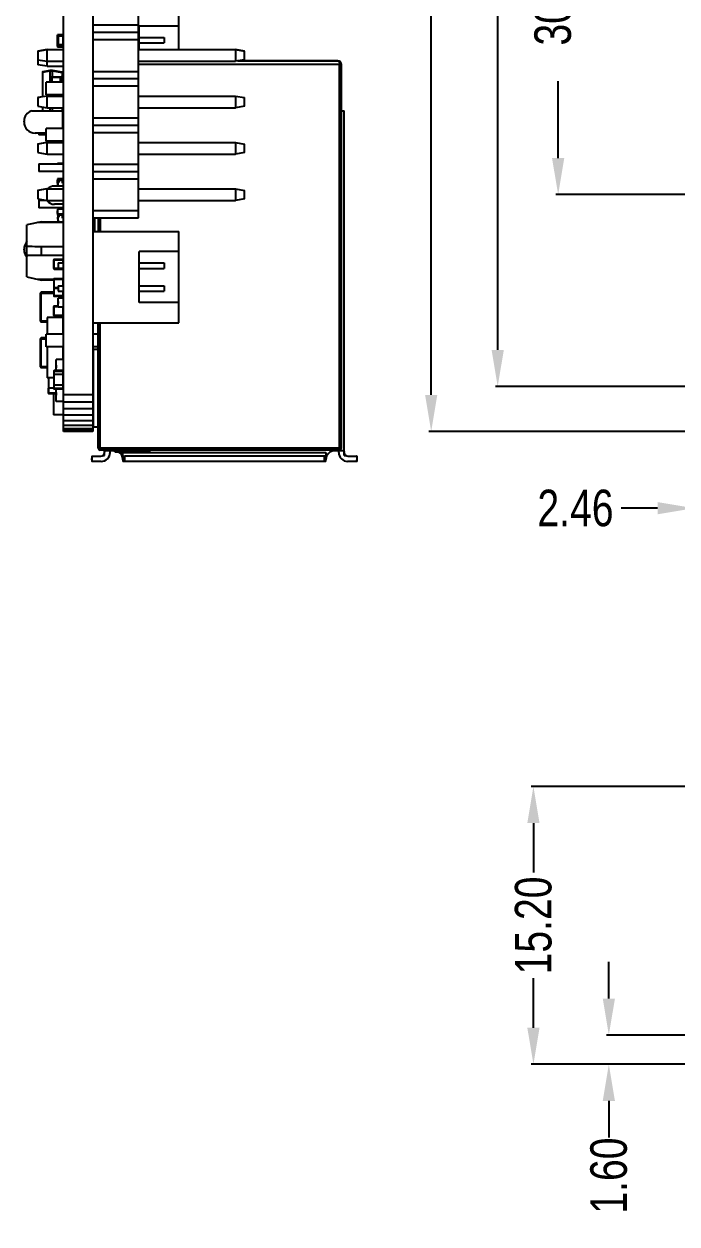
# Model space of a CAD drawing. Header units: inches. Extents: x -29 to 164, y -51 to 83.
# Drawn here: x -28.8 to 6.9, y -51.1 to 14.6 of the extents above; entities that cross this region are included whole.
import ezdxf

# ---------------------------------------------------------------- set-up
doc = ezdxf.new("R2010")
doc.units = ezdxf.units.IN
doc.header["$LTSCALE"] = 1.21
doc.header["$MEASUREMENT"] = 0
doc.header["$PDMODE"] = 3
doc.header["$PDSIZE"] = 0.3125
doc.layers.get('0').update_dxf_attribs({"linetype": 'CONTINUOUS'})
doc.layers.get('Defpoints').update_dxf_attribs({"linetype": 'CONTINUOUS'})
doc.layers.add('DIM', color=3, linetype='CONTINUOUS')
doc.styles.get("Standard").update_dxf_attribs({"font": 'txt', "width": 0.8})
doc.dimstyles.get("Standard").update_dxf_attribs({"dimtxt": 0.15625, "dimasz": 0.1875, "dimexe": 0.125, "dimexo": 0.0625, "dimgap": 0.09, "dimtad": 0, "dimtih": 1, "dimtoh": 1, "dimzin": 4, "dimdsep": 46, "dimtxsty": 'STANDARD', "dimblk": '_FILLED', "dimblk1": '_FILLED', "dimblk2": '_FILLED', "dimcen": 0.09, "dimazin": 1, "dimtp": 0.01, "dimtm": 0.01, "dimtfac": 1, "dimtofl": 0, "dimtmove": 0, "dimatfit": 3, "dimldrblk": '_FILLED', "dimfxl": 1, "dimtolj": 1, "dimtzin": 4, "dimarcsym": 0})

# ---------------------------------------------------------------- blocks, each defined once
blk = doc.blocks.new('_FILLED')
at = {"color": 0, "linetype": 'ByBlock'}
blk.add_solid([(0, 0), (-1, 0.167), (-1, -0.167)], dxfattribs=at)
blk = doc.blocks.new('*D3')
at = {"layer": 'Defpoints', "color": 0}
for p in [(9.128, 35.713), (0.441, 5.233), (9.135, 5.233)]:
    blk.add_point(p, dxfattribs=at)
at = {"layer": 'DIM', "color": 0, "lineweight": -2}
for p, q in [((9.066, 35.713), (0.316, 35.713)), ((0.441, 33.713), (0.441, 29.496)), ((0.441, 7.233), (0.441, 11.45)), ((9.072, 5.233), (0.316, 5.233))]:
    blk.add_line(p, q, dxfattribs=at)
at = {"layer": 'DIM', "color": 0, "lineweight": -2, "xscale": 2, "yscale": 2, "zscale": 2}
for p, rotation in [((0.441, 35.713), 90), ((0.441, 5.233), 270)]:
    blk.add_blockref('_FILLED', p, dxfattribs=dict(at, rotation=rotation))
at = {"layer": 'DIM', "color": 0, "insert": (0.441, 20.473), "char_height": 2, "attachment_point": 5, "rotation": 90}
blk.add_mtext('\\A1;30.48(2.54*12)', dxfattribs=at)
blk = doc.blocks.new('*D4')
at = {"layer": 'Defpoints', "color": 0}
for p in [(-6.502, 42.283), (9.879, 42.283), (9.889, -7.727)]:
    blk.add_point(p, dxfattribs=at)
at = {"layer": 'DIM', "color": 0, "lineweight": -2}
for p, q in [((9.816, 42.283), (-6.627, 42.283)), ((-6.502, 40.283), (-6.502, 19.501)), ((-6.502, -5.727), (-6.502, 15.055)), ((9.827, -7.727), (-6.627, -7.727))]:
    blk.add_line(p, q, dxfattribs=at)
at = {"layer": 'DIM', "color": 0, "lineweight": -2, "xscale": 2, "yscale": 2, "zscale": 2}
for p, rotation in [((-6.502, 42.283), 90), ((-6.502, -7.727), 270)]:
    blk.add_blockref('_FILLED', p, dxfattribs=dict(at, rotation=rotation))
at = {"layer": 'DIM', "color": 0, "insert": (-6.502, 17.278), "char_height": 2, "attachment_point": 5, "rotation": 90}
blk.add_mtext('\\A1;50.0', dxfattribs=at)
blk = doc.blocks.new('*D7')
at = {"layer": 'Defpoints', "color": 0}
for p in [(7.879, -5.727), (10.339, -5.267), (7.879, -11.929)]:
    blk.add_point(p, dxfattribs=at)
at = {"layer": 'DIM', "color": 0, "lineweight": -2}
for p, q in [((7.879, -5.79), (7.879, -12.054)), ((10.339, -5.33), (10.339, -12.054)), ((5.879, -11.929), (3.879, -11.929)), ((12.339, -11.929), (14.339, -11.929))]:
    blk.add_line(p, q, dxfattribs=at)
at = {"layer": 'DIM', "color": 0, "lineweight": -2, "xscale": 2, "yscale": 2, "zscale": 2}
blk.add_blockref('_FILLED', (7.879, -11.929), dxfattribs=at)
at = {"layer": 'DIM', "color": 0, "lineweight": -2, "xscale": 2, "yscale": 2, "zscale": 2, "rotation": 180}
blk.add_blockref('_FILLED', (10.339, -11.929), dxfattribs=at)
at = {"layer": 'DIM', "color": 0, "insert": (1.389, -11.929), "char_height": 2, "attachment_point": 5}
blk.add_mtext('\\A1;2.46', dxfattribs=at)
blk = doc.blocks.new('*D11')
at = {"layer": 'Defpoints', "color": 0}
for p in [(-2.864, 42.283), (10.339, 42.283), (10.339, -5.267)]:
    blk.add_point(p, dxfattribs=at)
at = {"layer": 'DIM', "color": 0, "lineweight": -2}
for p, q in [((10.276, 42.283), (-2.989, 42.283)), ((-2.864, 40.283), (-2.864, 21.798)), ((-2.864, -3.267), (-2.864, 15.218)), ((10.276, -5.267), (-2.989, -5.267))]:
    blk.add_line(p, q, dxfattribs=at)
at = {"layer": 'DIM', "color": 0, "lineweight": -2, "xscale": 2, "yscale": 2, "zscale": 2}
for p, rotation in [((-2.864, 42.283), 90), ((-2.864, -5.267), 270)]:
    blk.add_blockref('_FILLED', p, dxfattribs=dict(at, rotation=rotation))
at = {"layer": 'DIM', "color": 0, "insert": (-2.864, 18.508), "char_height": 2, "attachment_point": 5, "rotation": 90}
blk.add_mtext('\\A1;47.55', dxfattribs=at)
blk = doc.blocks.new('*D22')
at = {"layer": 'Defpoints', "color": 0}
for p in [(7.879, -40.766), (3.213, -42.366), (7.879, -42.366)]:
    blk.add_point(p, dxfattribs=at)
at = {"layer": 'DIM', "color": 0, "lineweight": -2}
for p, q in [((3.213, -38.766), (3.213, -36.766)), ((7.817, -40.766), (3.088, -40.766)), ((7.817, -42.366), (3.088, -42.366)), ((3.213, -44.366), (3.213, -46.366))]:
    blk.add_line(p, q, dxfattribs=at)
at = {"layer": 'DIM', "color": 0, "lineweight": -2, "xscale": 2, "yscale": 2, "zscale": 2}
for p, rotation in [((3.213, -40.766), 270), ((3.213, -42.366), 90)]:
    blk.add_blockref('_FILLED', p, dxfattribs=dict(at, rotation=rotation))
at = {"layer": 'DIM', "color": 0, "insert": (3.213, -48.456), "char_height": 2, "attachment_point": 5, "rotation": 90}
blk.add_mtext('\\A1;1.60', dxfattribs=at)
blk = doc.blocks.new('*D24')
at = {"layer": 'Defpoints', "color": 0}
for p in [(14.231, -27.166), (-0.911, -42.366), (8.032, -42.366)]:
    blk.add_point(p, dxfattribs=at)
at = {"layer": 'DIM', "color": 0, "lineweight": -2}
for p, q in [((14.168, -27.166), (-1.036, -27.166)), ((-0.911, -29.166), (-0.911, -31.876)), ((-0.911, -40.366), (-0.911, -37.656)), ((7.97, -42.366), (-1.036, -42.366))]:
    blk.add_line(p, q, dxfattribs=at)
at = {"layer": 'DIM', "color": 0, "lineweight": -2, "xscale": 2, "yscale": 2, "zscale": 2}
for p, rotation in [((-0.911, -27.166), 90), ((-0.911, -42.366), 270)]:
    blk.add_blockref('_FILLED', p, dxfattribs=dict(at, rotation=rotation))
at = {"layer": 'DIM', "color": 0, "insert": (-0.911, -34.766), "char_height": 2, "attachment_point": 5, "rotation": 90}
blk.add_mtext('\\A1;15.20', dxfattribs=at)

msp = doc.modelspace()

# ---------------------------------------------------------------- linework, layer by layer
at = {"color": 7, "linetype": 'Continuous'}
for p, q in [((-26.608, -7.727), (-26.608, 42.283)), ((-25.008, 42.283), (-25.008, -7.727)), ((-22.508, 3.963), (-22.508, 36.583)), ((-25.008, 14.523), (-22.508, 14.523)), ((-22.468, 13.173), (-22.468, 14.456)), ((-20.308, 14.456), (-22.468, 14.456)), ((-20.308, 13.173), (-20.308, 15.073)), ((-26.943, 13.814), (-26.943, 13.85)), ((-26.933, 13.85), (-26.943, 13.85)), ((-26.933, 13.85), (-26.943, 13.85)), ((-26.933, 13.837), (-26.943, 13.837)), ((-26.933, 13.814), (-26.943, 13.814)), ((-26.933, 13.988), (-26.933, 13.989)), ((-26.608, 13.989), (-26.933, 13.989)), ((-26.608, 13.989), (-26.933, 13.989)), ((-26.933, 13.888), (-26.933, 13.988)), ((-26.608, 13.988), (-26.933, 13.988)), ((-26.608, 13.988), (-26.933, 13.988)), ((-26.933, 13.938), (-26.913, 13.938)), ((-26.933, 13.358), (-26.933, 13.888)), ((-26.913, 13.888), (-26.933, 13.888)), ((-26.915, 13.806), (-26.915, 13.881)), ((-26.915, 13.881), (-26.913, 13.881)), ((-26.915, 13.881), (-26.913, 13.881)), ((-26.915, 13.881), (-26.913, 13.881)), ((-26.915, 13.88), (-26.913, 13.88)), ((-26.915, 13.869), (-26.913, 13.869)), ((-26.913, 13.817), (-26.915, 13.817)), ((-26.915, 13.806), (-26.913, 13.806)), ((-26.913, 13.956), (-26.913, 13.955)), ((-26.913, 13.955), (-26.913, 13.406)), ((-26.913, 13.955), (-26.608, 13.955)), ((-26.913, 13.924), (-26.608, 13.924)), ((-26.882, 13.986), (-26.882, 13.986)), ((-26.882, 13.376), (-26.882, 13.986)), ((-26.638, 13.986), (-26.882, 13.986)), ((-26.638, 13.986), (-26.882, 13.986)), ((-26.882, 13.986), (-26.638, 13.986)), ((-26.638, 13.986), (-26.882, 13.986)), ((-26.638, 13.986), (-26.882, 13.986)), ((-26.638, 13.985), (-26.882, 13.985)), ((-26.638, 13.986), (-26.638, 13.986)), ((-26.638, 13.986), (-26.638, 13.376)), ((-25.008, 14.123), (-22.508, 14.123)), ((-22.468, 13.836), (-21.108, 13.836)), ((-21.108, 13.836), (-21.108, 13.536)), ((-28.008, 13.094), (-27.508, 13.182)), ((-27.508, 13.173), (-28.008, 13.085)), ((-27.508, 13.173), (-27.508, 13.182)), ((-27.508, 13.182), (-26.608, 13.182)), ((-27.508, 12.258), (-27.508, 13.173)), ((-27.508, 13.173), (-26.608, 13.173)), ((-26.943, 13.675), (-26.943, 13.777)), ((-26.933, 13.777), (-26.943, 13.777)), ((-26.933, 13.777), (-26.943, 13.777)), ((-26.933, 13.725), (-26.943, 13.725)), ((-26.933, 13.675), (-26.943, 13.675)), ((-26.943, 13.56), (-26.943, 13.662)), ((-26.933, 13.662), (-26.943, 13.662)), ((-26.933, 13.662), (-26.943, 13.662)), ((-26.933, 13.56), (-26.943, 13.56)), ((-26.943, 13.444), (-26.943, 13.547)), ((-26.933, 13.547), (-26.943, 13.547)), ((-26.933, 13.546), (-26.943, 13.546)), ((-26.933, 13.495), (-26.943, 13.495)), ((-26.933, 13.444), (-26.943, 13.444)), ((-26.913, 13.408), (-26.933, 13.408)), ((-26.933, 13.358), (-26.933, 13.308)), ((-26.933, 13.358), (-26.908, 13.358)), ((-26.608, 13.308), (-26.933, 13.308)), ((-26.915, 13.704), (-26.915, 13.778)), ((-26.913, 13.778), (-26.915, 13.778)), ((-26.913, 13.778), (-26.915, 13.778)), ((-26.915, 13.741), (-26.913, 13.741)), ((-26.915, 13.704), (-26.913, 13.704)), ((-26.915, 13.597), (-26.915, 13.674)), ((-26.915, 13.674), (-26.913, 13.674)), ((-26.915, 13.674), (-26.913, 13.674)), ((-26.915, 13.597), (-26.913, 13.597)), ((-26.915, 13.481), (-26.915, 13.574)), ((-26.913, 13.574), (-26.915, 13.574)), ((-26.913, 13.574), (-26.915, 13.574)), ((-26.915, 13.537), (-26.913, 13.537)), ((-26.915, 13.5), (-26.913, 13.5)), ((-26.913, 13.492), (-26.915, 13.492)), ((-26.915, 13.481), (-26.913, 13.481)), ((-26.882, 13.437), (-26.913, 13.437)), ((-26.638, 13.406), (-26.913, 13.406)), ((-26.608, 13.437), (-26.912, 13.437)), ((-26.908, 13.39), (-26.908, 13.333)), ((-26.633, 13.333), (-26.908, 13.333)), ((-26.882, 13.376), (-26.638, 13.376)), ((-26.633, 13.376), (-26.633, 13.333)), ((-25.008, 13.723), (-22.508, 13.723)), ((-22.508, 13.173), (-17.208, 13.173)), ((-22.468, 13.536), (-21.108, 13.536)), ((-20.308, 13.182), (-17.208, 13.182)), ((-16.708, 13.094), (-17.208, 13.182)), ((-17.208, 13.182), (-17.208, 12.533)), ((-17.208, 13.173), (-16.708, 13.085)), ((-28.008, 13.094), (-28.008, 13.085)), ((-28.008, 13.085), (-28.008, 12.346)), ((-28.008, 12.621), (-27.508, 12.533)), ((-27.508, 12.533), (-26.608, 12.533)), ((-22.508, 12.533), (-17.208, 12.533)), ((-16.708, 12.621), (-17.208, 12.533)), ((-11.608, 12.554), (-17.088, 12.554)), ((-17.07, 12.557), (-11.608, 12.557)), ((-16.708, 12.554), (-16.708, 13.085)), ((-27.508, 12.258), (-28.008, 12.346)), ((-27.758, 11.932), (-27.758, 10.589)), ((-27.758, 11.932), (-27.738, 11.932)), ((-27.358, 12.03), (-27.738, 11.957)), ((-27.738, 11.932), (-27.358, 12.006)), ((-27.738, 11.932), (-27.738, 11.957)), ((-27.738, 10.593), (-27.738, 11.932)), ((-27.508, 12.258), (-26.608, 12.258)), ((-27.208, 12.03), (-27.358, 12.03)), ((-27.358, 12.03), (-27.358, 12.006)), ((-27.358, 12.005), (-27.358, 11.397)), ((-27.358, 12.005), (-27.208, 12.005)), ((-26.679, 11.937), (-27.208, 12.03)), ((-27.208, 12.03), (-27.208, 12.006)), ((-27.208, 12.006), (-26.679, 11.913)), ((-27.208, 11.68), (-27.208, 12.005)), ((-26.679, 11.937), (-26.679, 11.913)), ((-26.679, 11.913), (-26.679, 11.68)), ((-26.679, 11.913), (-26.658, 11.913)), ((-26.608, 11.932), (-26.667, 11.932)), ((-26.608, 11.931), (-26.667, 11.931)), ((-26.658, 11.68), (-26.658, 11.913)), ((-25.008, 11.983), (-22.508, 11.983)), ((-11.408, 12.354), (-22.508, 12.354)), ((-11.508, -8.746), (-11.508, 12.354)), ((-11.408, -8.646), (-11.408, 12.354)), ((-27.558, 10.695), (-27.558, 11.395)), ((-26.608, 11.395), (-27.558, 11.395)), ((-27.358, 11.67), (-26.772, 11.67)), ((-27.348, 11.68), (-26.718, 11.68)), ((-27.223, 11.67), (-27.22, 11.68)), ((-27.223, 11.397), (-27.223, 11.67)), ((-26.769, 11.68), (-26.772, 11.67)), ((-26.772, 11.397), (-26.772, 11.67)), ((-26.772, 11.67), (-26.608, 11.67)), ((-26.736, 11.67), (-26.736, 11.397)), ((-26.728, 11.67), (-26.728, 11.397)), ((-26.608, 11.68), (-26.726, 11.68)), ((-26.718, 11.67), (-26.718, 11.68)), ((-26.718, 11.397), (-26.718, 11.67)), ((-26.608, 11.681), (-26.658, 11.681)), ((-26.658, 11.681), (-26.608, 11.681)), ((-25.008, 11.583), (-22.508, 11.583)), ((-25.008, 11.183), (-22.508, 11.183)), ((-27.508, 10.633), (-28.008, 10.545)), ((-28.008, 10.554), (-27.756, 10.598)), ((-28.008, 10.554), (-28.008, 10.545)), ((-28.008, 10.545), (-28.008, 10.081)), ((-26.608, 10.695), (-27.558, 10.695)), ((-27.508, 9.993), (-27.508, 10.633)), ((-27.508, 10.633), (-26.608, 10.633)), ((-27.358, 10.695), (-27.358, 10.633)), ((-27.223, 10.633), (-27.223, 10.695)), ((-26.772, 10.633), (-26.772, 10.695)), ((-26.736, 10.695), (-26.736, 10.633)), ((-26.728, 10.695), (-26.728, 10.633)), ((-26.718, 10.633), (-26.718, 10.695)), ((-22.508, 10.633), (-17.208, 10.633)), ((-17.208, 10.633), (-16.708, 10.545)), ((-17.208, 10.633), (-17.208, 9.993)), ((-16.708, 10.081), (-16.708, 10.545)), ((-28.008, 10.081), (-27.508, 9.993)), ((-27.758, 10.037), (-27.758, 9.829)), ((-27.738, 9.829), (-27.738, 10.033)), ((-27.508, 9.993), (-26.608, 9.993)), ((-27.358, 9.993), (-27.358, 9.829)), ((-27.208, 9.829), (-27.208, 9.993)), ((-26.679, 9.993), (-26.679, 9.829)), ((-26.658, 9.829), (-26.658, 9.993)), ((-22.508, 9.993), (-17.208, 9.993)), ((-16.708, 10.081), (-17.208, 9.993)), ((-28.768, 9.218), (-28.768, 9.251)), ((-28.355, 9.827), (-26.608, 9.827)), ((-26.66, 9.827), (-26.66, 8.856)), ((-25.008, 9.443), (-22.508, 9.443)), ((-11.408, 9.828), (-11.258, 9.828)), ((-11.258, -9.037), (-11.258, 9.828)), ((-27.558, 8.607), (-28.158, 8.607)), ((-27.958, 8.607), (-27.958, 8.508)), ((-27.558, 8.155), (-27.558, 8.855)), ((-26.608, 8.855), (-27.558, 8.855)), ((-25.008, 9.043), (-22.508, 9.043)), ((-25.008, 8.643), (-22.508, 8.643)), ((-28.008, 8.014), (-27.508, 8.102)), ((-27.508, 8.093), (-28.008, 8.005)), ((-28.008, 8.014), (-28.008, 8.005)), ((-28.008, 8.005), (-28.008, 7.541)), ((-27.558, 8.508), (-27.958, 8.508)), ((-26.608, 8.155), (-27.558, 8.155)), ((-27.508, 8.093), (-27.508, 8.102)), ((-27.508, 8.102), (-26.608, 8.102)), ((-27.508, 7.453), (-27.508, 8.093)), ((-27.508, 8.093), (-26.608, 8.093)), ((-22.508, 8.093), (-17.208, 8.093)), ((-17.208, 8.093), (-16.708, 8.005)), ((-17.208, 8.093), (-17.208, 7.453)), ((-16.708, 7.541), (-16.708, 8.005)), ((-28.008, 7.541), (-27.508, 7.453)), ((-27.508, 7.453), (-26.608, 7.453)), ((-26.933, 7.453), (-26.933, 7.436)), ((-26.608, 7.436), (-26.933, 7.436)), ((-22.508, 7.453), (-17.208, 7.453)), ((-16.708, 7.541), (-17.208, 7.453)), ((-27.958, 6.928), (-26.608, 6.928)), ((-27.958, 6.928), (-27.958, 6.508)), ((-26.608, 6.933), (-26.933, 6.933)), ((-26.933, 6.933), (-26.933, 6.932)), ((-26.608, 6.932), (-26.933, 6.932)), ((-26.908, 6.933), (-26.908, 6.932)), ((-26.633, 6.933), (-26.633, 6.932)), ((-25.008, 6.903), (-22.508, 6.903)), ((-26.608, 6.508), (-27.958, 6.508)), ((-26.933, 6.018), (-26.943, 6.018)), ((-26.943, 5.861), (-26.943, 6.018)), ((-26.933, 6.014), (-26.943, 6.014)), ((-26.608, 6.099), (-26.933, 6.099)), ((-26.608, 6.099), (-26.933, 6.099)), ((-26.933, 6.099), (-26.933, 5.769)), ((-26.908, 6.099), (-26.908, 6.099)), ((-26.608, 6.057), (-26.908, 6.057)), ((-26.908, 6.057), (-26.908, 5.906)), ((-26.608, 6.056), (-26.908, 6.056)), ((-26.608, 6.056), (-26.908, 6.056)), ((-26.608, 6.056), (-26.908, 6.056)), ((-26.608, 6.055), (-26.908, 6.055)), ((-26.658, 6.005), (-26.908, 6.005)), ((-26.858, 6.005), (-26.858, 5.905)), ((-26.658, 5.855), (-26.658, 6.005)), ((-26.633, 6.099), (-26.633, 6.099)), ((-25.008, 6.503), (-22.508, 6.503)), ((-25.008, 6.103), (-22.508, 6.103)), ((-28.008, 5.474), (-27.508, 5.562)), ((-27.508, 5.553), (-28.008, 5.465)), ((-28.008, 5.474), (-28.008, 5.465)), ((-28.008, 5.465), (-28.008, 5.001)), ((-27.508, 5.562), (-27.454, 5.562)), ((-27.508, 5.553), (-27.508, 5.562)), ((-27.508, 5.553), (-26.608, 5.553)), ((-27.508, 4.913), (-27.508, 5.553)), ((-26.909, 5.707), (-27.108, 5.707)), ((-26.608, 5.704), (-27.108, 5.704)), ((-26.933, 5.864), (-26.943, 5.864)), ((-26.933, 5.861), (-26.943, 5.861)), ((-26.908, 5.769), (-26.933, 5.769)), ((-26.909, 5.737), (-26.908, 5.737)), ((-26.909, 5.737), (-26.908, 5.737)), ((-26.909, 5.737), (-26.908, 5.737)), ((-26.909, 5.737), (-26.909, 5.704)), ((-26.909, 5.736), (-26.908, 5.736)), ((-26.909, 5.736), (-26.908, 5.736)), ((-26.858, 5.905), (-26.908, 5.905)), ((-26.908, 5.704), (-26.908, 5.905)), ((-26.608, 5.855), (-26.658, 5.855)), ((-22.508, 5.553), (-17.208, 5.553)), ((-17.208, 5.553), (-16.708, 5.465)), ((-17.208, 5.553), (-17.208, 4.913)), ((-16.708, 5.001), (-16.708, 5.465)), ((-28.008, 5.001), (-27.508, 4.913)), ((-27.958, 4.928), (-27.594, 4.928)), ((-27.958, 4.928), (-27.958, 4.508)), ((-27.508, 4.913), (-26.608, 4.913)), ((-26.608, 4.704), (-27.108, 4.704)), ((-22.508, 4.913), (-17.208, 4.913)), ((-16.708, 5.001), (-17.208, 4.913)), ((-26.608, 4.508), (-27.958, 4.508)), ((-26.933, 4.352), (-26.943, 4.352)), ((-26.943, 4.194), (-26.943, 4.352)), ((-26.933, 4.348), (-26.943, 4.348)), ((-26.933, 4.198), (-26.943, 4.198)), ((-26.933, 4.194), (-26.943, 4.194)), ((-26.608, 4.433), (-26.933, 4.433)), ((-26.933, 4.433), (-26.933, 4.102)), ((-26.608, 4.432), (-26.933, 4.432)), ((-26.908, 4.102), (-26.933, 4.102)), ((-26.915, 3.994), (-26.913, 3.994)), ((-26.913, 3.994), (-26.915, 3.994)), ((-26.915, 3.887), (-26.915, 3.994)), ((-26.913, 4.06), (-26.908, 4.06)), ((-26.913, 4.06), (-26.913, 3.816)), ((-26.908, 4.433), (-26.908, 4.432)), ((-26.608, 4.157), (-26.908, 4.157)), ((-26.908, 4.157), (-26.908, 4.006)), ((-26.608, 4.156), (-26.908, 4.156)), ((-26.608, 4.156), (-26.908, 4.156)), ((-26.608, 4.156), (-26.908, 4.156)), ((-26.608, 4.155), (-26.908, 4.155)), ((-26.658, 4.105), (-26.908, 4.105)), ((-26.858, 4.005), (-26.908, 4.005)), ((-26.908, 3.754), (-26.908, 4.005)), ((-26.858, 4.105), (-26.858, 4.005)), ((-26.658, 3.955), (-26.658, 4.105)), ((-26.608, 3.955), (-26.658, 3.955)), ((-26.633, 4.433), (-26.633, 4.432)), ((-25.008, 4.363), (-22.508, 4.363)), ((-25.008, 3.963), (-22.508, 3.963)), ((-24.908, 3.963), (-24.908, 3.223)), ((-24.703, 3.223), (-24.703, 3.963)), ((-24.608, 3.963), (-24.608, 3.223)), ((-27.808, 3.754), (-28.608, 3.579)), ((-28.608, 0.729), (-28.608, 3.579)), ((-26.608, 3.704), (-28.037, 3.704)), ((-27.808, 3.754), (-26.608, 3.754)), ((-26.913, 3.906), (-26.915, 3.906)), ((-26.915, 3.898), (-26.913, 3.898)), ((-26.915, 3.889), (-26.913, 3.889)), ((-26.915, 3.887), (-26.913, 3.887)), ((-26.909, 3.816), (-26.913, 3.816)), ((-26.909, 3.837), (-26.908, 3.837)), ((-26.909, 3.837), (-26.908, 3.837)), ((-26.909, 3.837), (-26.908, 3.837)), ((-26.909, 3.837), (-26.909, 3.755)), ((-26.909, 3.836), (-26.908, 3.836)), ((-26.909, 3.836), (-26.908, 3.836)), ((-26.909, 3.795), (-26.908, 3.795)), ((-25.008, 3.754), (-24.977, 3.754)), ((-24.977, 3.704), (-25.008, 3.704)), ((-24.977, 3.754), (-24.977, 3.704)), ((-25.008, 3.223), (-20.308, 3.223)), ((-20.308, -1.777), (-20.308, 3.223)), ((-28.768, 2.218), (-28.768, 2.251)), ((-28.037, 2.404), (-26.608, 2.404)), ((-27.808, 1.904), (-27.808, 2.404)), ((-20.308, 2.117), (-22.468, 2.117)), ((-22.468, -0.672), (-22.468, 2.117)), ((-27.808, 1.904), (-28.037, 1.904)), ((-26.608, 1.904), (-27.808, 1.904)), ((-27.143, 1.664), (-26.623, 1.664)), ((-27.143, 1.184), (-27.143, 1.664)), ((-26.643, 1.684), (-27.123, 1.684)), ((-27.123, 1.684), (-26.643, 1.684)), ((-27.123, 1.164), (-27.123, 1.684)), ((-26.908, 1.498), (-26.608, 1.498)), ((-26.908, 1.498), (-26.908, 1.198)), ((-26.643, 1.684), (-26.643, 1.498)), ((-26.623, 1.498), (-26.623, 1.664)), ((-22.468, 1.498), (-21.108, 1.498)), ((-21.108, 1.498), (-21.108, 1.198)), ((-28.608, 0.729), (-27.808, 0.554)), ((-27.123, 1.184), (-27.143, 1.184)), ((-26.623, 1.184), (-27.123, 1.184)), ((-27.123, 1.164), (-26.643, 1.164)), ((-26.908, 1.198), (-26.608, 1.198)), ((-26.643, 1.184), (-26.643, 1.164)), ((-22.468, 1.198), (-21.108, 1.198)), ((-28.037, 0.604), (-27.143, 0.604)), ((-27.143, 0.554), (-27.808, 0.554)), ((-27.143, 0.614), (-26.623, 0.614)), ((-27.143, 0.614), (-27.143, -0.302)), ((-26.908, 0.134), (-27.143, 0.134)), ((-26.643, 0.634), (-27.123, 0.634)), ((-27.123, 0.634), (-26.643, 0.634)), ((-27.123, -0.322), (-27.123, 0.634)), ((-27.123, 0.114), (-26.908, 0.114)), ((-26.908, 0.248), (-26.608, 0.248)), ((-26.908, 0.248), (-26.908, -0.052)), ((-26.643, 0.634), (-26.643, 0.248)), ((-26.623, 0.248), (-26.623, 0.614)), ((-26.623, 0.604), (-26.608, 0.604)), ((-26.608, 0.554), (-26.623, 0.554)), ((-22.468, 0.248), (-21.108, 0.248)), ((-21.108, 0.248), (-21.108, -0.052)), ((-27.869, -1.692), (-27.869, -0.151)), ((-27.869, -0.152), (-27.143, -0.152)), ((-27.829, -0.111), (-27.143, -0.111)), ((-27.143, -0.112), (-27.829, -0.112)), ((-27.829, -1.732), (-27.829, -0.112)), ((-27.123, -0.302), (-27.143, -0.302)), ((-26.623, -0.302), (-27.123, -0.302)), ((-27.123, -0.322), (-26.643, -0.322)), ((-26.909, -0.61), (-26.908, -0.61)), ((-26.909, -0.61), (-26.909, -0.73)), ((-26.909, -0.646), (-26.908, -0.646)), ((-26.908, -0.052), (-26.608, -0.052)), ((-26.608, -0.426), (-26.908, -0.426)), ((-26.608, -0.426), (-26.908, -0.426)), ((-26.908, -0.926), (-26.908, -0.426)), ((-26.689, -0.322), (-26.689, -0.426)), ((-26.649, -0.426), (-26.649, -0.322)), ((-26.643, -0.052), (-26.643, -0.322)), ((-26.638, -0.321), (-26.638, -0.426)), ((-26.623, -0.302), (-26.623, -0.052)), ((-26.623, -0.205), (-26.608, -0.205)), ((-22.468, -0.052), (-21.108, -0.052)), ((-27.143, -1.373), (-27.143, -0.892)), ((-27.143, -0.893), (-26.908, -0.893)), ((-27.123, -0.872), (-26.908, -0.872)), ((-26.908, -0.873), (-27.123, -0.873)), ((-27.123, -1.393), (-27.123, -0.873)), ((-26.909, -0.685), (-26.908, -0.685)), ((-26.908, -0.692), (-26.909, -0.692)), ((-26.909, -0.715), (-26.908, -0.715)), ((-26.909, -0.729), (-26.908, -0.729)), ((-26.909, -0.73), (-26.908, -0.73)), ((-26.608, -0.926), (-26.908, -0.926)), ((-26.643, -0.926), (-26.643, -1.393)), ((-26.623, -1.373), (-26.623, -0.926)), ((-26.623, -0.995), (-26.608, -0.995)), ((-26.608, -1.197), (-26.623, -1.197)), ((-26.623, -1.197), (-26.608, -1.197)), ((-20.308, -0.672), (-22.468, -0.672)), ((-27.508, -1.692), (-27.869, -1.692)), ((-27.829, -1.732), (-27.508, -1.732)), ((-26.628, -1.487), (-27.508, -1.487)), ((-26.628, -1.487), (-27.508, -1.487)), ((-27.508, -1.487), (-27.508, -2.395)), ((-27.123, -1.373), (-27.143, -1.373)), ((-26.623, -1.373), (-27.123, -1.373)), ((-27.123, -1.393), (-26.643, -1.393)), ((-26.689, -1.392), (-26.689, -1.487)), ((-26.649, -1.487), (-26.649, -1.392)), ((-26.628, -2.395), (-26.628, -1.487)), ((-26.608, -1.527), (-26.628, -1.527)), ((-26.628, -1.872), (-26.623, -1.872)), ((-26.628, -1.963), (-26.623, -1.963)), ((-26.623, -2.393), (-26.623, -1.872)), ((-25.008, -1.777), (-20.308, -1.777)), ((-24.708, -8.646), (-24.708, -1.777)), ((-24.608, -8.746), (-24.608, -1.777)), ((-27.829, -2.611), (-27.558, -2.611)), ((-27.558, -2.612), (-27.829, -2.612)), ((-27.829, -4.232), (-27.829, -2.612)), ((-26.608, -2.396), (-27.558, -2.396)), ((-27.558, -3.096), (-27.558, -2.396)), ((-26.623, -2.117), (-26.608, -2.117)), ((-24.708, -2.396), (-25.008, -2.396)), ((-27.869, -4.192), (-27.869, -2.651)), ((-27.869, -2.652), (-27.558, -2.652)), ((-26.608, -3.096), (-27.558, -3.096)), ((-27.508, -3.096), (-27.508, -4.787)), ((-26.628, -3.79), (-26.628, -3.096)), ((-26.623, -3.514), (-26.623, -3.096)), ((-24.708, -3.096), (-25.008, -3.096)), ((-24.708, -3.246), (-25.008, -3.246)), ((-24.991, -3.246), (-24.991, -7.213)), ((-24.974, -7.471), (-24.974, -3.246)), ((-26.608, -3.79), (-27.008, -3.79)), ((-26.608, -3.79), (-27.008, -3.79)), ((-27.008, -4.399), (-27.008, -3.79)), ((-26.623, -3.514), (-26.628, -3.514)), ((-27.508, -4.192), (-27.869, -4.192)), ((-27.829, -4.232), (-27.508, -4.232)), ((-27.143, -4.419), (-26.623, -4.419)), ((-27.143, -4.419), (-27.143, -4.599)), ((-26.643, -4.399), (-27.123, -4.399)), ((-27.123, -4.399), (-26.643, -4.399)), ((-27.123, -4.599), (-27.123, -4.399)), ((-27.009, -4.095), (-27.008, -4.095)), ((-27.009, -4.095), (-27.008, -4.095)), ((-27.009, -4.095), (-27.009, -4.245)), ((-27.009, -4.133), (-27.008, -4.133)), ((-27.009, -4.164), (-27.008, -4.164)), ((-27.008, -4.165), (-27.009, -4.165)), ((-27.009, -4.199), (-27.008, -4.199)), ((-27.009, -4.245), (-27.008, -4.245)), ((-26.643, -4.399), (-26.643, -4.599)), ((-26.623, -4.599), (-26.623, -4.419)), ((-26.608, -4.59), (-26.623, -4.59)), ((-27.133, -4.787), (-27.508, -4.787)), ((-27.433, -4.787), (-27.433, -5.358)), ((-27.403, -5.358), (-27.403, -4.787)), ((-27.143, -4.599), (-26.623, -4.599)), ((-27.143, -5.199), (-27.133, -5.199)), ((-27.133, -5.199), (-27.143, -5.199)), ((-27.143, -5.199), (-27.143, -5.379)), ((-27.133, -4.599), (-27.133, -5.199)), ((-26.623, -5.199), (-27.133, -5.199)), ((-27.123, -5.399), (-27.123, -5.199)), ((-27.113, -5.199), (-27.113, -4.599)), ((-26.653, -4.599), (-26.653, -5.199)), ((-26.643, -5.199), (-26.643, -5.399)), ((-26.633, -5.199), (-26.633, -4.599)), ((-26.628, -4.787), (-26.633, -4.787)), ((-26.608, -5.142), (-26.633, -5.142)), ((-26.608, -5.142), (-26.633, -5.142)), ((-26.633, -5.142), (-26.633, -5.142)), ((-26.623, -5.158), (-26.633, -5.158)), ((-26.623, -5.158), (-26.633, -5.158)), ((-26.633, -5.158), (-26.623, -5.158)), ((-26.633, -5.158), (-26.623, -5.158)), ((-26.633, -5.199), (-26.623, -5.199)), ((-26.628, -4.787), (-26.628, -4.599)), ((-26.608, -4.645), (-26.628, -4.645)), ((-26.623, -5.158), (-26.623, -5.158)), ((-26.623, -5.199), (-26.623, -5.158)), ((-26.623, -5.379), (-26.623, -5.199)), ((-27.443, -5.358), (-27.433, -5.358)), ((-27.143, -5.358), (-27.443, -5.358)), ((-27.443, -5.358), (-27.443, -5.628)), ((-27.009, -5.628), (-27.443, -5.628)), ((-27.413, -5.658), (-27.413, -5.358)), ((-27.413, -5.658), (-27.009, -5.658)), ((-27.158, -5.658), (-27.158, -6.822)), ((-27.123, -5.379), (-27.143, -5.379)), ((-26.623, -5.379), (-27.123, -5.379)), ((-27.123, -5.399), (-26.643, -5.399)), ((-27.009, -5.588), (-27.008, -5.588)), ((-27.009, -5.588), (-27.008, -5.588)), ((-27.009, -5.588), (-27.009, -5.738)), ((-27.009, -5.627), (-27.008, -5.627)), ((-27.009, -5.658), (-27.008, -5.658)), ((-27.008, -5.659), (-27.009, -5.659)), ((-27.009, -5.692), (-27.008, -5.692)), ((-27.009, -5.738), (-27.008, -5.738)), ((-27.008, -6.083), (-27.008, -5.399)), ((-26.608, -5.283), (-26.623, -5.283)), ((-26.608, -5.283), (-26.623, -5.283)), ((-25.008, -5.727), (-26.608, -5.727)), ((-27.159, -5.922), (-27.158, -5.922)), ((-27.158, -5.922), (-27.159, -5.922)), ((-27.159, -5.922), (-27.159, -6.172)), ((-27.159, -5.926), (-27.158, -5.926)), ((-27.159, -6.1), (-27.158, -6.1)), ((-27.158, -6.125), (-27.159, -6.125)), ((-27.159, -6.172), (-27.158, -6.172)), ((-26.608, -6.083), (-27.008, -6.083)), ((-25.008, -6.119), (-26.608, -6.119)), ((-25.008, -6.496), (-26.608, -6.496)), ((-26.608, -6.822), (-27.158, -6.822)), ((-25.008, -6.844), (-26.608, -6.844)), ((-25.008, -7.148), (-26.608, -7.148)), ((-24.991, -7.162), (-25.008, -7.162)), ((-25.008, -7.213), (-24.991, -7.213)), ((-25.008, -7.398), (-26.608, -7.398)), ((-25.008, -7.584), (-26.608, -7.584)), ((-25.008, -7.698), (-26.608, -7.698)), ((-25.008, -7.727), (-26.608, -7.727)), ((-24.974, -7.471), (-24.708, -7.471)), ((-25.058, -9.078), (-24.563, -9.078)), ((-25.058, -9.078), (-25.058, -9.37)), ((-24.608, -8.646), (-24.708, -8.646)), ((-11.408, -8.646), (-24.608, -8.646)), ((-11.508, -8.746), (-24.608, -8.746)), ((-24.445, -9.037), (-24.358, -9.037)), ((-24.358, -9.037), (-24.358, -8.744)), ((-24.302, -8.789), (-24.311, -8.789)), ((-24.28, -8.789), (-24.302, -8.789)), ((-24.28, -8.789), (-24.28, -8.792)), ((-24.058, -8.792), (-24.28, -8.792)), ((-23.845, -8.786), (-24.058, -8.786)), ((-24.058, -8.883), (-24.058, -8.786)), ((-23.808, -8.846), (-23.808, -8.746)), ((-23.808, -8.846), (-21.908, -8.846)), ((-23.358, -8.886), (-12.258, -8.886)), ((-23.358, -9.081), (-23.358, -8.886)), ((-23.358, -9.081), (-23.261, -9.081)), ((-23.358, -9.081), (-23.358, -9.373)), ((-12.258, -9.081), (-23.261, -9.081)), ((-23.261, -9.373), (-23.261, -9.081)), ((-21.908, -8.746), (-21.908, -8.846)), ((-12.355, -9.081), (-12.355, -9.373)), ((-12.258, -8.886), (-12.258, -9.081)), ((-12.258, -9.373), (-12.258, -9.081)), ((-11.841, -8.746), (-11.841, -8.791)), ((-11.558, -8.786), (-11.771, -8.786)), ((-11.558, -8.883), (-11.558, -8.786)), ((-11.336, -8.792), (-11.558, -8.792)), ((-11.305, -8.789), (-11.336, -8.789)), ((-11.336, -8.792), (-11.336, -8.789)), ((-11.258, -9.037), (-11.171, -9.037)), ((-11.053, -9.078), (-10.558, -9.078)), ((-10.558, -9.37), (-10.558, -9.078)), ((-24.545, -9.37), (-25.058, -9.37)), ((-12.258, -9.373), (-23.358, -9.373)), ((-10.558, -9.37), (-11.071, -9.37))]:
    msp.add_line(p, q, dxfattribs=at)
for centre, radius, start, end in [((-26.882, 13.956), 0.0305, 89.99999, 179.99999), ((-26.882, 13.955), 0.0305, 90.10422, 179.99999), ((-26.882, 13.955), 0.0305, 89.99999, 179.99999), ((-26.882, 13.955), 0.0305, 89.99999, 179.99999), ((-26.882, 13.955), 0.0305, 89.99999, 179.99999), ((-26.882, 13.955), 0.0305, 89.99999, 179.99999), ((-26.882, 13.406), 0.0305, 179.99999, 269.99999), ((-11.608, 12.357), 0.2, 0.0021, 90), ((-11.608, 12.354), 0.2, 0.00392, 90), ((-27.733, 11.932), 0.025, 101, 179.99999), ((-27.733, 11.932), 0.025, 101, 179.99999), ((-26.683, 11.913), 0.025, 359.99999, 79.99999), ((-26.683, 11.913), 0.025, 359.99999, 79.99999), ((-27.348, 11.67), 0.01, 89.99999, 179.99999), ((-26.726, 11.67), 0.00999, 90.04596, 180.03869), ((-26.718, 11.67), 0.00999, 90.04596, 180.03869), ((-28.158, 9.251), 0.61, 109.13982, 180.00144), ((-28.158, 9.217), 0.61, 179.99867, 270), ((-28.358, 9.217), 0.61, 89.72616, 90), ((-27.108, 5.204), 0.5, 90, 135.24718), ((-27.108, 5.204), 0.5, 215.84488, 270), ((-26.882, 4.06), 0.0305, 147.69087, 180), ((-26.882, 3.816), 0.0305, 180, 208.44745), ((-28.158, 2.251), 0.61, 137.62618, 179.99913), ((-28.158, 2.217), 0.61, 179.99867, 222.14796), ((-27.123, 1.664), 0.02, 89.99999, 179.99999), ((-27.123, 1.664), 0.02, 89.99999, 179.99999), ((-26.643, 1.664), 0.02, 359.99999, 89.99999), ((-26.643, 1.664), 0.02, 359.99999, 89.99999), ((-27.123, 1.184), 0.02, 179.99999, 269.99999), ((-26.643, 1.184), 0.02, 269.99999, 359.99999), ((-27.123, 0.614), 0.02, 89.99999, 179.99999), ((-27.123, 0.614), 0.02, 89.99999, 179.99999), ((-27.123, 0.134), 0.02, 179.99999, 269.99999), ((-26.643, 0.614), 0.02, 359.99999, 89.99999), ((-26.643, 0.614), 0.02, 359.99999, 89.99999), ((-27.829, -0.151), 0.04, 89.99999, 179.99999), ((-27.829, -0.152), 0.04, 89.99999, 179.99999), ((-27.123, -0.302), 0.02, 179.99999, 269.99999), ((-26.643, -0.302), 0.02, 269.99999, 359.99999), ((-27.123, -0.892), 0.02, 89.99999, 179.99999), ((-27.123, -0.893), 0.02, 89.99999, 179.99999), ((-27.829, -1.692), 0.04, 179.99999, 269.99999), ((-27.123, -1.373), 0.02, 179.99999, 269.99999), ((-26.643, -1.373), 0.02, 269.99999, 359.99999), ((-26.643, -1.872), 0.02, 359.99999, 39.07362), ((-26.643, -1.872), 0.02, 359.99999, 39.06199), ((-26.643, -1.963), 0.02, 359.99999, 39.07362), ((-26.643, -1.963), 0.02, 359.99999, 39.06199), ((-27.829, -2.651), 0.04, 89.99999, 179.99999), ((-27.829, -2.652), 0.04, 89.99999, 179.99999), ((-26.643, -3.514), 0.02, 320.9382, 359.99999), ((-27.829, -4.192), 0.04, 179.99999, 269.99999), ((-27.123, -4.419), 0.02, 89.99999, 179.99999), ((-27.123, -4.419), 0.02, 89.99999, 179.99999), ((-26.643, -4.419), 0.02, 359.99999, 89.99999), ((-26.643, -4.419), 0.02, 359.99999, 89.99999), ((-27.413, -5.628), 0.03, 179.99999, 269.99999), ((-27.123, -5.379), 0.02, 179.99999, 269.99999), ((-26.643, -5.379), 0.02, 269.99999, 359.99999), ((-24.884, -9.157), 0.158, 149.75811, 154.04716), ((-24.608, -8.646), 0.1, 180, 270), ((-24.57, -8.865), 0.213, 272.02556, 355.10497), ((-24.545, -8.883), 0.487, 270, 0.00129), ((-23.845, -9.272), 0.487, 85.68709, 90), ((-23.845, -9.272), 0.487, 0, 62.0445), ((-11.771, -9.272), 0.487, 90, 180), ((-11.071, -8.883), 0.487, 179.99871, 270), ((-11.508, -8.646), 0.1, 270, 0), ((-11.046, -8.865), 0.213, 184.89911, 267.97444), ((-10.731, -9.157), 0.157, 25.648, 30.2421), ((-23.736, -9.288), 1.317, 179.96636, 181.16248), ((-23.877, -9.29), 1.177, 181.20887, 182.54554), ((-23.917, -9.292), 1.136, 182.51473, 183.89274), ((-11.722, -9.291), 1.159, 356.09392, 358.79725), ((-11.871, -9.288), 1.308, 358.82467, 0.02752)]:
    msp.add_arc(centre, radius, start, end, dxfattribs=at)
for centre, major_axis, ratio, start_param, end_param in [((-27.487, 12.005), (0.129, 0), 0.19438, 0.000008, 0.018216), ((-28.037, 3.704), (5.943, 0), 0.21875, -1.667088, -1.570786), ((-28.037, 0.604), (5.943, 0), 0.21875, 1.570807, 1.66711)]:
    msp.add_ellipse(centre, major_axis=major_axis, ratio=ratio, start_param=start_param, end_param=end_param, dxfattribs=at)
for points, knots in [([(-11.608, 12.554), (-11.595, 12.554), (-11.574, 12.545), (-11.553, 12.522), (-11.531, 12.488), (-11.513, 12.431), (-11.508, 12.381), (-11.508, 12.354)], [0, 0, 0, 0, 0.162087, 0.262107, 0.379147, 0.664804, 1, 1, 1, 1]), ([(-24.908, 3.272), (-24.936, 3.339), (-24.968, 3.484), (-24.977, 3.63), (-24.977, 3.704)], [0, 0, 0, 0, 0.492863, 1, 1, 1, 1]), ([(-25.053, -9.287), (-25.053, -9.27), (-25.053, -9.236), (-25.049, -9.169), (-25.041, -9.118), (-25.027, -9.088)], [0, 0, 0, 0, 0.256715, 0.510922, 1, 1, 1, 1]), ([(-24.358, -8.829), (-24.356, -8.818), (-24.347, -8.794), (-24.323, -8.789), (-24.311, -8.789)], [0, 0, 0, 0, 0.500052, 1, 1, 1, 1]), ([(-11.305, -8.789), (-11.293, -8.789), (-11.269, -8.794), (-11.26, -8.818), (-11.258, -8.829)], [0, 0, 0, 0, 0.498647, 1, 1, 1, 1]), ([(-10.589, -9.089), (-10.575, -9.118), (-10.567, -9.169), (-10.563, -9.236), (-10.563, -9.27), (-10.563, -9.288)], [0, 0, 0, 0, 0.489188, 0.743348, 1, 1, 1, 1])]:
    msp.add_open_spline(points, degree=3, knots=knots, dxfattribs=at)
msp.add_open_spline([(-27.208, 12.005), (-27.208, 12.006), (-27.208, 12.006), (-27.208, 12.006)], degree=3, dxfattribs=at)

# ---------------------------------------------------------------- dimensions: what is measured, and where the dimension line sits
at = {"layer": 'DIM'}
for base, p1, p2, override, picture, middle in [((-6.502, 42.283), (9.889, -7.727), (9.879, 42.283), {"dimtxt": 2, "dimasz": 2, "dimtih": 0, "dimtoh": 0, "dimdec": 1, "dimzin": 0, "dimcen": 0.198, "dimadec": 0, "dimazin": 0, "dimtp": 0, "dimtm": 0, "dimtdec": 4, "dimtzin": 0}, '*D4', (-6.502, 17.278)), ((-2.864, 42.283), (10.339, -5.267), (10.339, 42.283), {"dimtxt": 2, "dimasz": 2, "dimtih": 0, "dimtoh": 0, "dimzin": 0, "dimcen": 0.198, "dimadec": 0, "dimazin": 0, "dimtp": 0, "dimtm": 0, "dimtdec": 4, "dimtzin": 0}, '*D11', (-2.864, 18.508)), ((0.441, 5.233), (9.128, 35.713), (9.135, 5.233), {"dimtxt": 2, "dimasz": 2, "dimtih": 0, "dimtoh": 0, "dimzin": 0, "dimpost": '(2.54*12)', "dimcen": 0.198, "dimadec": 0, "dimazin": 0, "dimtp": 0, "dimtm": 0, "dimtdec": 4, "dimtzin": 0}, '*D3', (0.441, 20.473)), ((-0.911, -42.366), (14.231, -27.166), (8.032, -42.366), {"dimtxt": 2, "dimasz": 2, "dimtih": 0, "dimtoh": 0, "dimzin": 0, "dimcen": 0.198, "dimadec": 0, "dimazin": 0, "dimtp": 0, "dimtm": 0, "dimtdec": 4, "dimtzin": 0}, '*D24', (-0.911, -34.766)), ((3.213, -42.366), (7.879, -40.766), (7.879, -42.366), {"dimtxt": 2, "dimasz": 2, "dimtih": 0, "dimtoh": 0, "dimzin": 0, "dimcen": 0.198, "dimadec": 0, "dimazin": 0, "dimtp": 0, "dimtm": 0, "dimtdec": 4, "dimtzin": 0}, '*D22', (3.213, -48.456))]:
    dim = msp.add_linear_dim(base=base, p1=p1, p2=p2, angle=90, dimstyle='STANDARD', override=override, dxfattribs=at)
    dim.commit()
    dim.dimension.update_dxf_attribs({"geometry": picture, "text_midpoint": middle})
dim = msp.add_linear_dim(base=(7.879, -11.929), p1=(10.339, -5.267), p2=(7.879, -5.727), dimstyle='STANDARD', override={"dimtxt": 2, "dimasz": 2, "dimtih": 0, "dimtoh": 0, "dimzin": 0, "dimcen": 0.198, "dimadec": 0, "dimazin": 0, "dimtp": 0, "dimtm": 0, "dimtdec": 4, "dimtzin": 0}, dxfattribs=at)
dim.commit()
dim.dimension.update_dxf_attribs({"geometry": '*D7', "text_midpoint": (1.389, -11.929)})

doc.saveas('drawing.dxf')
